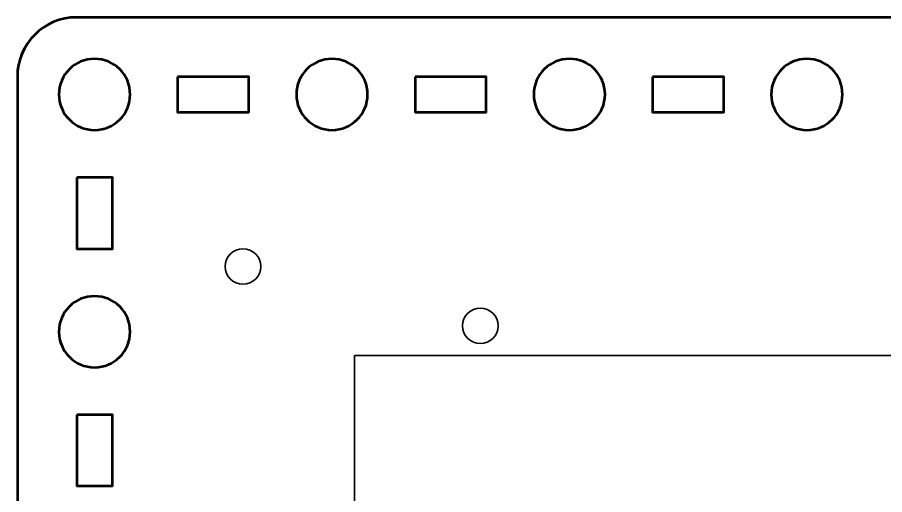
# Model space of a CAD drawing. Header units: centimetres. Extents: x -64.7 to 31.2, y -38.5 to 7.
# Drawn here: x 15.85 to 23.16, y -11.22 to -7.2 of the extents above; entities that cross this region are included whole.
import ezdxf

# ---------------------------------------------------------------- set-up
doc = ezdxf.new("R2010")
doc.units = ezdxf.units.CM
doc.header["$MEASUREMENT"] = 0
doc.layers.add('Layer 1', color=7, linetype='Continuous')

msp = doc.modelspace()

# ---------------------------------------------------------------- linework, layer by layer
at = {"layer": 'Layer 1', "color": 142, "lineweight": 53}
for points, knots in [([(16.35006, -7.19996), (16.35006, -7.19996), (30.64994, -7.19996), (30.64994, -7.19996), (30.64994, -7.19996), (30.92708, -7.19996), (31.15004, -7.42306), (31.15004, -7.70006), (31.15004, -7.70006), (31.15004, -7.70006), (31.15004, -21.99994), (31.15004, -21.99994), (31.15004, -21.99994), (31.15004, -22.27708), (30.92708, -22.50004), (30.64994, -22.50004), (30.64994, -22.50004), (30.64994, -22.50004), (16.35006, -22.50004), (16.35006, -22.50004), (16.35006, -22.50004), (16.07306, -22.50004), (15.84996, -22.27708), (15.84996, -21.99994), (15.84996, -21.99994), (15.84996, -21.99994), (15.84996, -7.70006), (15.84996, -7.70006), (15.84996, -7.70006), (15.84996, -7.42306), (16.07306, -7.19996), (16.35006, -7.19996)], [0, 0, 0, 0, 0.125, 0.125, 0.125, 0.125, 0.25, 0.25, 0.25, 0.25, 0.375, 0.375, 0.375, 0.375, 0.5, 0.5, 0.5, 0.5, 0.625, 0.625, 0.625, 0.625, 0.75, 0.75, 0.75, 0.75, 0.875, 0.875, 0.875, 0.875, 1, 1, 1, 1]), ([(16.79999, -7.84999), (16.79999, -8.01576), (16.66576, -8.14999), (16.49999, -8.14999), (16.49999, -8.14999), (16.33433, -8.14999), (16.19999, -8.01576), (16.19999, -7.84999), (16.19999, -7.84999), (16.19999, -7.68432), (16.33433, -7.54999), (16.49999, -7.54999), (16.49999, -7.54999), (16.66576, -7.54999), (16.79999, -7.68432), (16.79999, -7.84999)], [0, 0, 0, 0, 0.25, 0.25, 0.25, 0.25, 0.5, 0.5, 0.5, 0.5, 0.75, 0.75, 0.75, 0.75, 1, 1, 1, 1]), ([(18.80007, -7.84999), (18.80007, -8.01576), (18.66569, -8.14999), (18.50006, -8.14999), (18.50006, -8.14999), (18.33429, -8.14999), (18.20006, -8.01576), (18.20006, -7.84999), (18.20006, -7.84999), (18.20006, -7.68432), (18.33429, -7.54999), (18.50006, -7.54999), (18.50006, -7.54999), (18.66569, -7.54999), (18.80007, -7.68432), (18.80007, -7.84999)], [0, 0, 0, 0, 0.25, 0.25, 0.25, 0.25, 0.5, 0.5, 0.5, 0.5, 0.75, 0.75, 0.75, 0.75, 1, 1, 1, 1]), ([(20.8, -7.84999), (20.8, -8.01576), (20.66566, -8.14999), (20.5, -8.14999), (20.5, -8.14999), (20.33437, -8.14999), (20.19999, -8.01576), (20.19999, -7.84999), (20.19999, -7.84999), (20.19999, -7.68432), (20.33437, -7.54999), (20.5, -7.54999), (20.5, -7.54999), (20.66566, -7.54999), (20.8, -7.68432), (20.8, -7.84999)], [0, 0, 0, 0, 0.25, 0.25, 0.25, 0.25, 0.5, 0.5, 0.5, 0.5, 0.75, 0.75, 0.75, 0.75, 1, 1, 1, 1]), ([(22.79997, -7.84999), (22.79997, -8.01576), (22.66573, -8.14999), (22.49996, -8.14999), (22.49996, -8.14999), (22.3343, -8.14999), (22.19996, -8.01576), (22.19996, -7.84999), (22.19996, -7.84999), (22.19996, -7.68432), (22.3343, -7.54999), (22.49996, -7.54999), (22.49996, -7.54999), (22.66573, -7.54999), (22.79997, -7.68432), (22.79997, -7.84999)], [0, 0, 0, 0, 0.25, 0.25, 0.25, 0.25, 0.5, 0.5, 0.5, 0.5, 0.75, 0.75, 0.75, 0.75, 1, 1, 1, 1]), ([(17.20001, -7.70006), (17.20001, -7.70006), (17.80001, -7.70006), (17.80001, -7.70006), (17.80001, -7.70006), (17.80001, -7.70006), (17.80001, -8.00006), (17.80001, -8.00006), (17.80001, -8.00006), (17.80001, -8.00006), (17.20001, -8.00006), (17.20001, -8.00006), (17.20001, -8.00006), (17.20001, -8.00006), (17.20001, -7.70006), (17.20001, -7.70006)], [0, 0, 0, 0, 0.25, 0.25, 0.25, 0.25, 0.5, 0.5, 0.5, 0.5, 0.75, 0.75, 0.75, 0.75, 1, 1, 1, 1]), ([(19.19997, -7.70006), (19.19997, -7.70006), (19.79998, -7.70006), (19.79998, -7.70006), (19.79998, -7.70006), (19.79998, -7.70006), (19.79998, -8.00006), (19.79998, -8.00006), (19.79998, -8.00006), (19.79998, -8.00006), (19.19997, -8.00006), (19.19997, -8.00006), (19.19997, -8.00006), (19.19997, -8.00006), (19.19997, -7.70006), (19.19997, -7.70006)], [0, 0, 0, 0, 0.25, 0.25, 0.25, 0.25, 0.5, 0.5, 0.5, 0.5, 0.75, 0.75, 0.75, 0.75, 1, 1, 1, 1]), ([(21.20005, -7.70006), (21.20005, -7.70006), (21.80005, -7.70006), (21.80005, -7.70006), (21.80005, -7.70006), (21.80005, -7.70006), (21.80005, -8.00006), (21.80005, -8.00006), (21.80005, -8.00006), (21.80005, -8.00006), (21.20005, -8.00006), (21.20005, -8.00006), (21.20005, -8.00006), (21.20005, -8.00006), (21.20005, -7.70006), (21.20005, -7.70006)], [0, 0, 0, 0, 0.25, 0.25, 0.25, 0.25, 0.5, 0.5, 0.5, 0.5, 0.75, 0.75, 0.75, 0.75, 1, 1, 1, 1]), ([(16.35006, -8.55001), (16.35006, -8.55001), (16.65006, -8.55001), (16.65006, -8.55001), (16.65006, -8.55001), (16.65006, -8.55001), (16.65006, -9.15001), (16.65006, -9.15001), (16.65006, -9.15001), (16.65006, -9.15001), (16.35006, -9.15001), (16.35006, -9.15001), (16.35006, -9.15001), (16.35006, -9.15001), (16.35006, -8.55001), (16.35006, -8.55001)], [0, 0, 0, 0, 0.25, 0.25, 0.25, 0.25, 0.5, 0.5, 0.5, 0.5, 0.75, 0.75, 0.75, 0.75, 1, 1, 1, 1]), ([(16.79999, -9.85006), (16.79999, -10.01569), (16.66576, -10.15006), (16.49999, -10.15006), (16.49999, -10.15006), (16.33433, -10.15006), (16.19999, -10.01569), (16.19999, -9.85006), (16.19999, -9.85006), (16.19999, -9.68429), (16.33433, -9.55006), (16.49999, -9.55006), (16.49999, -9.55006), (16.66576, -9.55006), (16.79999, -9.68429), (16.79999, -9.85006)], [0, 0, 0, 0, 0.25, 0.25, 0.25, 0.25, 0.5, 0.5, 0.5, 0.5, 0.75, 0.75, 0.75, 0.75, 1, 1, 1, 1]), ([(16.35006, -10.54997), (16.35006, -10.54997), (16.65006, -10.54997), (16.65006, -10.54997), (16.65006, -10.54997), (16.65006, -10.54997), (16.65006, -11.14998), (16.65006, -11.14998), (16.65006, -11.14998), (16.65006, -11.14998), (16.35006, -11.14998), (16.35006, -11.14998), (16.35006, -11.14998), (16.35006, -11.14998), (16.35006, -10.54997), (16.35006, -10.54997)], [0, 0, 0, 0, 0.25, 0.25, 0.25, 0.25, 0.5, 0.5, 0.5, 0.5, 0.75, 0.75, 0.75, 0.75, 1, 1, 1, 1])]:
    msp.add_open_spline(points, degree=3, knots=knots, dxfattribs=at)
at = {"layer": 'Layer 1', "color": 232, "lineweight": 53}
for points, knots in [([(16.35009, -7.19999), (16.35009, -7.19999), (26.65006, -7.19999), (26.65006, -7.19999), (26.65006, -7.19999), (26.92705, -7.19999), (27.15001, -7.42308), (27.15001, -7.70008), (27.15001, -7.70008), (27.15001, -7.70008), (27.15001, -14.00005), (27.15001, -14.00005), (27.15001, -14.00005), (27.15001, -14.27702), (26.92705, -14.50001), (26.65006, -14.50001), (26.65006, -14.50001), (26.65006, -14.50001), (16.35009, -14.50001), (16.35009, -14.50001), (16.35009, -14.50001), (16.07309, -14.50001), (15.84999, -14.27702), (15.84999, -14.00005), (15.84999, -14.00005), (15.84999, -14.00005), (15.84999, -7.70008), (15.84999, -7.70008), (15.84999, -7.70008), (15.84999, -7.42308), (16.07309, -7.19999), (16.35009, -7.19999)], [0, 0, 0, 0, 0.125, 0.125, 0.125, 0.125, 0.25, 0.25, 0.25, 0.25, 0.375, 0.375, 0.375, 0.375, 0.5, 0.5, 0.5, 0.5, 0.625, 0.625, 0.625, 0.625, 0.75, 0.75, 0.75, 0.75, 0.875, 0.875, 0.875, 0.875, 1, 1, 1, 1]), ([(16.80002, -7.85002), (16.80002, -8.01579), (16.66579, -8.15002), (16.50002, -8.15002), (16.50002, -8.15002), (16.33436, -8.15002), (16.20002, -8.01579), (16.20002, -7.85002), (16.20002, -7.85002), (16.20002, -7.68435), (16.33436, -7.55001), (16.50002, -7.55001), (16.50002, -7.55001), (16.66579, -7.55001), (16.80002, -7.68435), (16.80002, -7.85002)], [0, 0, 0, 0, 0.25, 0.25, 0.25, 0.25, 0.5, 0.5, 0.5, 0.5, 0.75, 0.75, 0.75, 0.75, 1, 1, 1, 1]), ([(18.8001, -7.85002), (18.8001, -8.01579), (18.66572, -8.15002), (18.50009, -8.15002), (18.50009, -8.15002), (18.33432, -8.15002), (18.20009, -8.01579), (18.20009, -7.85002), (18.20009, -7.85002), (18.20009, -7.68435), (18.33432, -7.55001), (18.50009, -7.55001), (18.50009, -7.55001), (18.66572, -7.55001), (18.8001, -7.68435), (18.8001, -7.85002)], [0, 0, 0, 0, 0.25, 0.25, 0.25, 0.25, 0.5, 0.5, 0.5, 0.5, 0.75, 0.75, 0.75, 0.75, 1, 1, 1, 1]), ([(20.80002, -7.85002), (20.80002, -8.01579), (20.66568, -8.15002), (20.50002, -8.15002), (20.50002, -8.15002), (20.33439, -8.15002), (20.20001, -8.01579), (20.20001, -7.85002), (20.20001, -7.85002), (20.20001, -7.68435), (20.33439, -7.55001), (20.50002, -7.55001), (20.50002, -7.55001), (20.66568, -7.55001), (20.80002, -7.68435), (20.80002, -7.85002)], [0, 0, 0, 0, 0.25, 0.25, 0.25, 0.25, 0.5, 0.5, 0.5, 0.5, 0.75, 0.75, 0.75, 0.75, 1, 1, 1, 1]), ([(22.79999, -7.85002), (22.79999, -8.01579), (22.66575, -8.15002), (22.49998, -8.15002), (22.49998, -8.15002), (22.33432, -8.15002), (22.19998, -8.01579), (22.19998, -7.85002), (22.19998, -7.85002), (22.19998, -7.68435), (22.33432, -7.55001), (22.49998, -7.55001), (22.49998, -7.55001), (22.66575, -7.55001), (22.79999, -7.68435), (22.79999, -7.85002)], [0, 0, 0, 0, 0.25, 0.25, 0.25, 0.25, 0.5, 0.5, 0.5, 0.5, 0.75, 0.75, 0.75, 0.75, 1, 1, 1, 1]), ([(17.20004, -7.70008), (17.20004, -7.70008), (17.80004, -7.70008), (17.80004, -7.70008), (17.80004, -7.70008), (17.80004, -7.70008), (17.80004, -8.00009), (17.80004, -8.00009), (17.80004, -8.00009), (17.80004, -8.00009), (17.20004, -8.00009), (17.20004, -8.00009), (17.20004, -8.00009), (17.20004, -8.00009), (17.20004, -7.70008), (17.20004, -7.70008)], [0, 0, 0, 0, 0.25, 0.25, 0.25, 0.25, 0.5, 0.5, 0.5, 0.5, 0.75, 0.75, 0.75, 0.75, 1, 1, 1, 1]), ([(19.2, -7.70008), (19.2, -7.70008), (19.8, -7.70008), (19.8, -7.70008), (19.8, -7.70008), (19.8, -7.70008), (19.8, -8.00009), (19.8, -8.00009), (19.8, -8.00009), (19.8, -8.00009), (19.2, -8.00009), (19.2, -8.00009), (19.2, -8.00009), (19.2, -8.00009), (19.2, -7.70008), (19.2, -7.70008)], [0, 0, 0, 0, 0.25, 0.25, 0.25, 0.25, 0.5, 0.5, 0.5, 0.5, 0.75, 0.75, 0.75, 0.75, 1, 1, 1, 1]), ([(21.20007, -7.70008), (21.20007, -7.70008), (21.80007, -7.70008), (21.80007, -7.70008), (21.80007, -7.70008), (21.80007, -7.70008), (21.80007, -8.00009), (21.80007, -8.00009), (21.80007, -8.00009), (21.80007, -8.00009), (21.20007, -8.00009), (21.20007, -8.00009), (21.20007, -8.00009), (21.20007, -8.00009), (21.20007, -7.70008), (21.20007, -7.70008)], [0, 0, 0, 0, 0.25, 0.25, 0.25, 0.25, 0.5, 0.5, 0.5, 0.5, 0.75, 0.75, 0.75, 0.75, 1, 1, 1, 1]), ([(16.35009, -8.55003), (16.35009, -8.55003), (16.65009, -8.55003), (16.65009, -8.55003), (16.65009, -8.55003), (16.65009, -8.55003), (16.65009, -9.15004), (16.65009, -9.15004), (16.65009, -9.15004), (16.65009, -9.15004), (16.35009, -9.15004), (16.35009, -9.15004), (16.35009, -9.15004), (16.35009, -9.15004), (16.35009, -8.55003), (16.35009, -8.55003)], [0, 0, 0, 0, 0.25, 0.25, 0.25, 0.25, 0.5, 0.5, 0.5, 0.5, 0.75, 0.75, 0.75, 0.75, 1, 1, 1, 1]), ([(16.80002, -9.85009), (16.80002, -10.01572), (16.66579, -10.15009), (16.50002, -10.15009), (16.50002, -10.15009), (16.33436, -10.15009), (16.20002, -10.01572), (16.20002, -9.85009), (16.20002, -9.85009), (16.20002, -9.68432), (16.33436, -9.55009), (16.50002, -9.55009), (16.50002, -9.55009), (16.66579, -9.55009), (16.80002, -9.68432), (16.80002, -9.85009)], [0, 0, 0, 0, 0.25, 0.25, 0.25, 0.25, 0.5, 0.5, 0.5, 0.5, 0.75, 0.75, 0.75, 0.75, 1, 1, 1, 1]), ([(16.35009, -10.55), (16.35009, -10.55), (16.65009, -10.55), (16.65009, -10.55), (16.65009, -10.55), (16.65009, -10.55), (16.65009, -11.14999), (16.65009, -11.14999), (16.65009, -11.14999), (16.65009, -11.14999), (16.35009, -11.14999), (16.35009, -11.14999), (16.35009, -11.14999), (16.35009, -11.14999), (16.35009, -10.55), (16.35009, -10.55)], [0, 0, 0, 0, 0.25, 0.25, 0.25, 0.25, 0.5, 0.5, 0.5, 0.5, 0.75, 0.75, 0.75, 0.75, 1, 1, 1, 1])]:
    msp.add_open_spline(points, degree=3, knots=knots, dxfattribs=at)
at = {"layer": 'Layer 1', "color": 232, "lineweight": 35}
for points in [[(17.75, -9.15), (17.83262, -9.15), (17.9, -9.21738), (17.9, -9.3), (17.9, -9.3), (17.9, -9.38262), (17.83262, -9.45), (17.75, -9.45), (17.75, -9.45), (17.66738, -9.45), (17.6, -9.38262), (17.6, -9.3), (17.6, -9.3), (17.6, -9.21738), (17.66738, -9.15), (17.75, -9.15)], [(18.6895, -10.05), (18.6895, -10.05), (24.3105, -10.05), (24.3105, -10.05), (24.3105, -10.05), (24.3105, -10.05), (24.3105, -11.65), (24.3105, -11.65), (24.3105, -11.65), (24.3105, -11.65), (18.6895, -11.65), (18.6895, -11.65), (18.6895, -11.65), (18.6895, -11.65), (18.6895, -10.05), (18.6895, -10.05)]]:
    msp.add_open_spline(points, degree=3, knots=[0, 0, 0, 0, 0.25, 0.25, 0.25, 0.25, 0.5, 0.5, 0.5, 0.5, 0.75, 0.75, 0.75, 0.75, 1, 1, 1, 1], dxfattribs=at)
at = {"layer": 'Layer 1', "color": 142, "lineweight": 35}
msp.add_open_spline([(19.75, -9.65), (19.83262, -9.65), (19.9, -9.71738), (19.9, -9.8), (19.9, -9.8), (19.9, -9.88262), (19.83262, -9.95), (19.75, -9.95), (19.75, -9.95), (19.66738, -9.95), (19.6, -9.88262), (19.6, -9.8), (19.6, -9.8), (19.6, -9.71738), (19.66738, -9.65), (19.75, -9.65)], degree=3, knots=[0, 0, 0, 0, 0.25, 0.25, 0.25, 0.25, 0.5, 0.5, 0.5, 0.5, 0.75, 0.75, 0.75, 0.75, 1, 1, 1, 1], dxfattribs=at)

doc.saveas('drawing.dxf')
